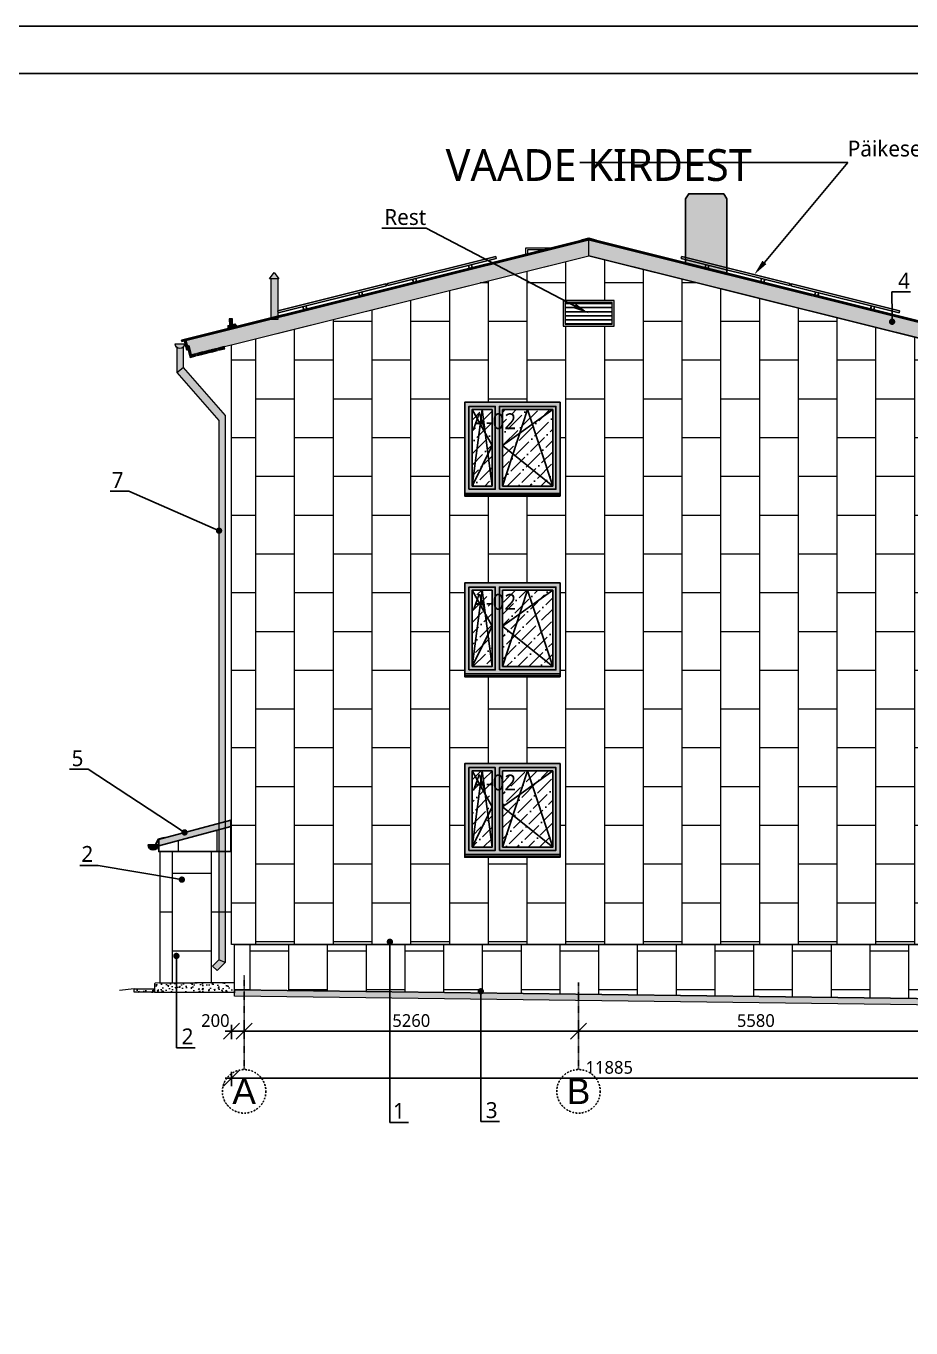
# Model space of a CAD drawing. Header units: millimetres. Extents: x 83708 to 840243643, y 645190 to 956201.
# Drawn here: x 281068 to 294988, y 801040 to 821511 of the extents above; entities that cross this region are included whole.
import ezdxf
from ezdxf import colors
from ezdxf.entities.mleader import LeaderData, LeaderLine
from ezdxf.math import Vec2, Vec3

# ---------------------------------------------------------------- set-up
doc = ezdxf.new("R2010")
doc.units = ezdxf.units.MM
doc.header["$PDMODE"] = 2
doc.header["$PDSIZE"] = 5
doc.linetypes.add('DASHDOTX2', pattern=[50.8, 25.4, -12.7, 0, -12.7])
for name, color, linetype in [('!ESP_Avatäited plaanil', 7, 'Continuous'), ('!ESP_Mõõt', 252, 'Continuous'), ('!ESP_Tava', 7, 'Continuous'), ('!ESP_Tekst', 7, 'Continuous'), ('!ESP_Teljed', 30, 'DASHDOTX2'), ('!ESP_Viited', 7, 'Continuous')]:
    doc.layers.add(name, color=color, linetype=linetype)
for name, color, linetype, lineweight in [('!ESP_AVATÄITED VAADETEL', 7, 'Continuous', 9), ('!ESP_Fassaad', 7, 'Continuous', 9), ('!ESP_Tsementkiudplaat', 9, 'Continuous', 0), ('OLEMASOLEV_LÕIGE', 7, 'Continuous', 9), ('Puit', 25, 'Continuous', 0), ('Sein', 7, 'Continuous', 9), ('Veeplekk', 8, 'Continuous', 30)]:
    doc.layers.add(name, color=color, linetype=linetype, lineweight=lineweight)
doc.layers.add('!ESP_no_print', color=252, linetype='Continuous', plot=False)
doc.layers.add('!ESP_Värvitoon_tumehall', color=7, linetype='Continuous', true_color=0x45494e)
doc.layers.add('!ESP_Värvitoon_tumepruun', color=7, linetype='Continuous', true_color=0x3d3635)
doc.layers.add('Nähtamatu joon', color=50, linetype='Continuous', lineweight=0, plot=False)
doc.styles.add('Annotative', font='malgunsl.ttf', dxfattribs={"height": 2})
doc.styles.add('Arial', font='arial.ttf')
doc.dimstyles.new('Annotative', dxfattribs={"dimtxt": 2.5, "dimasz": 2.5, "dimexe": 1.25, "dimexo": 0.625, "dimtad": 1, "dimdec": 0, "dimrnd": 5, "dimtxsty": 'Annotative', "dimblk": 'OBLIQUE', "dimcen": 0, "dimdle": 1, "dimadec": 0, "dimazin": 0, "dimtfac": 1, "dimtdec": 0, "dimtmove": 0, "dimatfit": 3, "dimfxl": 1, "dimfxlon": 1, "dimarcsym": 1})
pattern_1 = [(90, (-481675.35, -104995.34), (-609.6, 4e-14), []), (180, (-481675.35, -104995.34), (-609.6, -609.6), [609.6, -609.6])]

# ---------------------------------------------------------------- blocks, each defined once
blk = doc.blocks.new('A$C5023e7c4')
for p, q in [((0, -50), (-22, -200)), ((-22, -50), (0, -200))]:
    blk.add_line(p, q)
blk.add_lwpolyline([(-22, -50), (0, -50), (0, -200), (-22, -200)], close=True)
blk = doc.blocks.new('A$C68f288ff')
at = {"layer": 'Puit', "true_color": 0x636466}
h = blk.add_hatch(dxfattribs=at)
h.set_pattern_fill('ANSI38', color=251, scale=5, angle=180)
h.set_pattern_definition([(225, (1479790.995, 966448.682), (11.22532015, -11.22532015), []), (315, (1479790.995, 966448.682), (33.67596045, -11.22532015), [39.6875, -23.8125])])
h.paths.add_polyline_path([(100, 0), (0, 0), (0, 34), (100, 34)])
at = {"layer": 'Sein'}
blk.add_lwpolyline([(100, 0), (0, 0), (0, 34), (100, 34)], close=True, dxfattribs=at)
blk = doc.blocks.new('*U563')
blk.add_blockref('A$C68f288ff', (-50, -17))
blk = doc.blocks.new('A$C68de1e58')
at = {"layer": '!ESP_Värvitoon_tumehall'}
h = blk.add_hatch(color=256, dxfattribs=at)
h.dxf.hatch_style = 1
h.paths.add_polyline_path([(0, -269), (0, -21), (-6986, -1763), (-6963, -1851), (-6942, -1846), (-6906, -1992)])
at = {"lineweight": 0}
blk.add_line((0, -21), (0, 0), dxfattribs=at)
blk.add_line((-7051, -1779), (-7056, -1759))
for points in [[(0, 0), (-7056, -1759)], [(5, -19), (-7051, -1779)], [(-6977, -1796), (-6970, -1827)]]:
    blk.add_lwpolyline(points)
blk.add_lwpolyline([(-6986, -1763), (-6963, -1851), (-6942, -1846), (-6906, -1992), (0, -269), (0, -21), (-6986, -1763)], dxfattribs=at)
for p, xscale, rotation in [((-7019, -1719), -0.9999999999999993, 14.08604182556171), ((-6976, -1803), -0.9999999999999999, 14.08604182556162)]:
    blk.add_blockref('A$C5023e7c4', p, dxfattribs=dict(xscale=xscale, rotation=rotation))
at = {"color": 0, "linetype": 'ByBlock', "lineweight": -2, "transparency": 16777216}
for p, xscale, rotation in [((-6317, -1862), -0.9999999999999994, 14.0770861167953), ((-6206, -1834), -1, 14.07708611679527), ((-6094, -1806), -1, 14.07708611679527), ((-5983, -1778), -1, 14.07708611679527), ((-5871, -1750), -1, 14.07708611679527), ((-5760, -1723), -1, 14.07708611679527), ((-6875, -2002), -0.9999999999999994, 14.0770861167953), ((-6764, -1974), -0.9999999999999994, 14.0770861167953), ((-6652, -1946), -0.9999999999999994, 14.0770861167953), ((-6541, -1918), -0.9999999999999994, 14.0770861167953), ((-6429, -1890), -0.9999999999999994, 14.0770861167953)]:
    blk.add_blockref('*U563', p, dxfattribs=dict(at, xscale=xscale, rotation=rotation))
blk = doc.blocks.new('_Oblique')
at = {"color": 0, "linetype": 'ByBlock', "lineweight": -2}
blk.add_line((-0.5, -0.5), (0.5, 0.5), dxfattribs=at)
blk = doc.blocks.new('*D922')
at = {"layer": '!ESP_Mõõt', "color": 0, "lineweight": -2, "transparency": 16777216}
for p, q in [((289758, 805806), (289758, 805581)), ((295338, 805806), (295338, 805581)), ((295438, 805706), (289658, 805706))]:
    blk.add_line(p, q, dxfattribs=at)
at = {"layer": 'Defpoints', "color": 0, "transparency": 16777216}
for p in [(289758, 806003), (295338, 806003), (289758, 805706)]:
    blk.add_point(p, dxfattribs=at)
at = {"layer": '!ESP_Mõõt', "color": 0, "lineweight": -2, "transparency": 16777216, "xscale": 250, "yscale": 250, "zscale": 250, "rotation": 180}
blk.add_blockref('_Oblique', (289758, 805706), dxfattribs=at)
at = {"layer": '!ESP_Mõõt', "color": 0, "lineweight": -2, "transparency": 16777216, "xscale": 250, "yscale": 250, "zscale": 250}
blk.add_blockref('_Oblique', (295338, 805706), dxfattribs=at)
at = {"layer": '!ESP_Mõõt', "color": 0, "transparency": 16777216, "insert": (292548, 805872), "char_height": 200, "attachment_point": 5, "style": 'Annotative'}
blk.add_mtext('5580', dxfattribs=at)
blk = doc.blocks.new('*D924')
at = {"layer": '!ESP_Mõõt', "color": 0, "lineweight": -2, "transparency": 16777216}
for p, q in [((296285, 804969), (284198, 804969)), ((284298, 805069), (284298, 804844)), ((296185, 805069), (296185, 804844))]:
    blk.add_line(p, q, dxfattribs=at)
at = {"layer": 'Defpoints', "color": 0, "transparency": 16777216}
for p in [(284298, 806269), (296185, 806269), (284298, 804969)]:
    blk.add_point(p, dxfattribs=at)
at = {"layer": '!ESP_Mõõt', "color": 0, "lineweight": -2, "transparency": 16777216, "xscale": 250, "yscale": 250, "zscale": 250, "rotation": 180}
blk.add_blockref('_Oblique', (284298, 804969), dxfattribs=at)
at = {"layer": '!ESP_Mõõt', "color": 0, "lineweight": -2, "transparency": 16777216, "xscale": 250, "yscale": 250, "zscale": 250}
blk.add_blockref('_Oblique', (296185, 804969), dxfattribs=at)
at = {"layer": '!ESP_Mõõt', "color": 0, "transparency": 16777216, "insert": (290242, 805136), "char_height": 200, "attachment_point": 5, "style": 'Annotative'}
blk.add_mtext('11885', dxfattribs=at)
blk = doc.blocks.new('_Dot')
at = {"color": 0, "linetype": 'ByBlock', "lineweight": -2}
blk.add_line((-0.5, 0), (-1, 0), dxfattribs=at)
at = {"color": 0, "linetype": 'ByBlock', "const_width": 0.5}
blk.add_lwpolyline([(-0.25, 0, 1), (0.25, 0, 1)], format="xyb", close=True, dxfattribs=at)
blk = doc.blocks.new('A$Ccff3d224')
at = {"layer": '!ESP_Avatäited plaanil'}
h = blk.add_hatch(color=256, dxfattribs=at)
h.dxf.hatch_style = 1
h.set_gradient(color1=(199, 200, 202), color2=(99, 100, 102))
h.paths.add_polyline_path([(0, 998), (-75, 900), (75, 900)])
h.paths.add_polyline_path([(55, 900), (-55, 900), (-55, 261), (55, 261)])
at = {"layer": '!ESP_Fassaad'}
for points in [[(-75, 900), (0, 998), (75, 900)], [(-75, 900), (0, 998), (75, 900)], [(-75, 900), (0, 998), (75, 900)], [(75, 900), (-75, 900)], [(75, 900), (-75, 900)], [(75, 900), (-75, 900)], [(-55, 900), (-55, 261)], [(-55, 900), (-55, 261)], [(-55, 900), (-55, 261)], [(55, 900), (55, 261)], [(55, 900), (55, 261)], [(55, 900), (55, 261)], [(55, 261), (-55, 261)], [(55, 261), (-55, 261)], [(55, 261), (-55, 261)]]:
    blk.add_lwpolyline(points, dxfattribs=at)
blk = doc.blocks.new('A$C557b6e7f')
at = {"layer": '!ESP_Avatäited plaanil'}
h = blk.add_hatch(color=256, dxfattribs=at)
h.dxf.hatch_style = 1
h.set_gradient(color1=(199, 200, 202), color2=(99, 100, 102))
h.paths.add_polyline_path([(2174, -563), (1524, -401), (1524, 624), (1574, 704), (2124, 704), (2174, 624)])
blk.add_lwpolyline([(2174, -563), (1524, -401), (1524, 624), (1574, 704), (2124, 704), (2174, 624)], close=True, dxfattribs=at)
at = {"color": 8}
for points in [[(-1463, -282), (-3165, -707), (-3157, -736), (-1455, -311)], [(1463, -282), (3165, -707), (3157, -736), (1455, -311)], [(-4883, -1166), (-3182, -742), (-3189, -713), (-4891, -1137)], [(4883, -1166), (3182, -742), (3189, -713), (4891, -1137)]]:
    blk.add_lwpolyline(points, close=True, dxfattribs=at)
for points in [[(-1844, -408), (-1831, -457), (-1880, -469), (-1892, -420)], [(1844, -408), (1831, -457), (1880, -469), (1892, -420)], [(-2721, -627), (-2709, -675), (-2757, -687), (-2769, -639)], [(2721, -627), (2709, -675), (2757, -687), (2769, -639)], [(-3570, -839), (-3558, -887), (-3606, -899), (-3618, -851)], [(3570, -839), (3558, -887), (3606, -899), (3618, -851)], [(-4447, -1057), (-4435, -1106), (-4483, -1118), (-4495, -1069)], [(4447, -1057), (4435, -1106), (4483, -1118), (4495, -1069)]]:
    blk.add_lwpolyline(points, dxfattribs=at)
at = {"layer": 'Sein'}
for points in [[(-592, -148), (-992, -148)], [(-992, -148), (-992, -241)], [(-712, -178), (-962, -178)], [(-962, -178), (-962, -240)]]:
    blk.add_lwpolyline(points, dxfattribs=at)
at = {"color": 6}
blk.add_blockref('A$Ccff3d224', (-4947, -1532), dxfattribs=at)
blk = doc.blocks.new('A$C2fabc2ce')
at = {"layer": '!ESP_Värvitoon_tumepruun'}
h = blk.add_hatch(color=256, dxfattribs=at)
h.dxf.hatch_style = 1
h.paths.add_polyline_path([(-15, 74), (-124, 99), (-156, 57), (-15, 24)])
h.paths.add_polyline_path([(-40, 178), (-90, 178), (-90, 91), (-40, 80)])
h.paths.add_polyline_path([(-76, 105, -1), (-56, 105, -1)], flags=16)
h.paths.add_polyline_path([(-76, 153, -1), (-56, 153, -1)], flags=16)
blk.add_line((-15, 24), (-156, 57))
for centre in [(-66, 153), (-66, 105)]:
    blk.add_circle(centre, 10)
at = {"layer": 'OLEMASOLEV_LÕIGE'}
blk.add_line((-15, 74), (-124, 99), dxfattribs=at)
for points in [[(-124, 99), (-156, 57)], [(-90, 91), (-90, 178), (-40, 178), (-40, 80)], [(-15, 74), (-15, 24)]]:
    blk.add_lwpolyline(points, dxfattribs=at)
blk = doc.blocks.new('A$Cf881b39f')
at = {"linetype": 'ByBlock'}
blk.add_wipeout([(1500, 0), (0, 0), (0, -1475), (1500, -1475)], dxfattribs=at)
blk.add_wipeout([(1500, 0), (0, 0), (0, -1475), (1500, -1475)])
blk.add_wipeout([(0, 0), (1500, 0), (1500, -1475), (0, -1475)], dxfattribs=at)
blk.add_wipeout([(1500, 0), (0, 0), (0, -1475), (1500, -1475)])
at = {"layer": '!ESP_Värvitoon_tumehall'}
h = blk.add_hatch(color=256, dxfattribs=at)
h.dxf.hatch_style = 1
h.paths.add_polyline_path([(1500, 0), (0, 0), (0, -1432), (1500, -1432)])
h.paths.add_polyline_path([(1435, -65), (1435, -1367), (545, -1367), (545, -65)], flags=16)
h.paths.add_polyline_path([(1385, -115), (1385, -1317), (595, -1317), (595, -115)], flags=0)
h.paths.add_polyline_path([(990, -115), (1385, -1317), (595, -679), (869, -483)], flags=0)
h.paths.add_polyline_path([(480, -65), (480, -1367), (65, -1367), (65, -65)], flags=16)
h.paths.add_polyline_path([(430, -115), (430, -1317), (115, -1317), (115, -115)], flags=0)
h.paths.add_polyline_path([(321, -483), (430, -679), (115, -1317), (272, -115)], flags=0)
h.paths.add_polyline_path([(1500, -1432), (0, -1432), (0, -1461), (1500, -1461)])
h.paths.add_polyline_path([(1500, -1461), (0, -1461), (0, -1475), (1500, -1475)])
h = blk.add_hatch(color=256, dxfattribs=at)
h.dxf.hatch_style = 1
h.paths.add_polyline_path([(480, -65), (65, -65), (65, -1367), (480, -1367)])
h.paths.add_polyline_path([(430, -115), (430, -1317), (115, -1317), (115, -115)], flags=16)
h.paths.add_polyline_path([(1435, -65), (545, -65), (545, -1367), (1435, -1367)])
h.paths.add_polyline_path([(595, -115), (1385, -115), (1385, -1317), (595, -1317)], flags=16)
h = blk.add_hatch()
h.set_pattern_fill('ANSI36', color=256, scale=1000)
h.set_pattern_definition([(45, (60, -1271.18), (66.291, 243.068), [312.5, -62.5, 0, -62.5])])
h.paths.add_polyline_path([(115, -115), (430, -115), (430, -1317), (115, -1315)])
h.paths.add_polyline_path([(595, -115), (1385, -115), (1385, -1317), (595, -1317)])
at = {"layer": '!ESP_Avatäited plaanil'}
for points in [[(1500, -1475), (0, -1475), (0, 0), (1500, 0)], [(0, -1475), (1500, -1475), (1500, 0), (0, 0)], [(0, -1461), (1500, -1461), (1500, 0), (0, 0)], [(0, -1432), (1500, -1432), (1500, 0), (0, 0)], [(65, -1367), (480, -1367), (480, -65), (65, -65)], [(115, -1317), (430, -1317), (430, -115), (115, -115)], [(545, -1367), (1435, -1367), (1435, -65), (545, -65)], [(595, -1317), (1385, -1317), (1385, -115), (595, -115)], [(0, -1461), (1500, -1461), (1500, -1432), (0, -1432)], [(0, -1475), (1500, -1475), (1500, -1461), (0, -1461)]]:
    blk.add_lwpolyline(points, close=True, dxfattribs=at)
for points in [[(115, -1317), (430, -679), (115, -115)], [(430, -1317), (272, -115), (115, -1317)]]:
    blk.add_lwpolyline(points, dxfattribs=at)
at = {"layer": '!ESP_Avatäited plaanil', "ltscale": 15}
for points in [[(1385, -1317), (990, -115), (595, -1317)], [(1385, -1317), (595, -679), (1385, -115)]]:
    blk.add_lwpolyline(points, dxfattribs=at)
blk = doc.blocks.new('A$Cc5092661')
at = {"layer": '!ESP_Värvitoon_tumehall', "true_color": 0x4f5359}
blk.add_hatch(color=251, dxfattribs=at).paths.add_polyline_path([(-5, -72), (-5, -137), (0, -137), (0, -67), (-10, -67, -1.011439), (-160, -67), (-165, -67, 0.971215)])
at = {"layer": '!ESP_Värvitoon_tumehall'}
h = blk.add_hatch(color=256, dxfattribs=at)
h.dxf.hatch_style = 1
h.paths.add_polyline_path([(-10, -67, 0.00152), (-10, -67), (-160, -67, 0.00152), (-160, -67), (-160, -67, 1.011528)])
at = {"layer": '!ESP_Tava', "linetype": 'ByBlock'}
for points in [[(-160, -67), (-165, -67, 0.971215), (-5, -72), (-5, -137), (0, -137), (0, -67), (-10, -67, -1.011528)], [(-10, -67), (-160, -67, 1.017609)]]:
    blk.add_lwpolyline(points, format="xyb", close=True, dxfattribs=at)
at = {"layer": 'Veeplekk'}
blk.add_lwpolyline([(89, 45), (-8, 19), (-75, -114, 1), (-73, -115), (-65, -98)], format="xyb", dxfattribs=at)
blk = doc.blocks.new('A$Ced0040b6')
at = {"layer": '!ESP_Tsementkiudplaat', "true_color": 0x939598}
h = blk.add_hatch(dxfattribs=at)
h.set_pattern_fill('AR-B816', color=252, scale=3, angle=90)
h.paths.add_polyline_path([(-1135, -408), (-1135, -496), (-1, -496), (0, -104)])
at = {"layer": '!ESP_Värvitoon_tumehall'}
h = blk.add_hatch(color=256, dxfattribs=at)
h.dxf.hatch_style = 1
h.paths.add_polyline_path([(-1135, -323), (-1135, -408), (0, -104), (0, 0), (-1140, -305)])
at = {"layer": '!ESP_Tava'}
for points in [[(-1135, -323), (-1135, -408), (0, -104), (0, 0), (-1140, -305)], [(-1135, -408), (-1135, -496), (-1, -496), (0, -104)]]:
    blk.add_lwpolyline(points, close=True, dxfattribs=at)
at = {"color": 6}
blk.add_blockref('A$Cc5092661', (-1135, -323), dxfattribs=at)
blk = doc.blocks.new('A$C36191802')
at = {"color": 6}
blk.add_blockref('A$Ced0040b6', (-9, 333), dxfattribs=at)
blk = doc.blocks.new('*D998')
at = {"layer": '!ESP_Mõõt', "color": 0, "lineweight": -2, "transparency": 16777216}
for p, q in [((284498, 805806), (284498, 805581)), ((289758, 805806), (289758, 805581)), ((289858, 805706), (284398, 805706))]:
    blk.add_line(p, q, dxfattribs=at)
at = {"layer": 'Defpoints', "color": 0, "transparency": 16777216}
for p in [(284498, 806079), (289758, 806003), (284498, 805706)]:
    blk.add_point(p, dxfattribs=at)
at = {"layer": '!ESP_Mõõt', "color": 0, "lineweight": -2, "transparency": 16777216, "xscale": 250, "yscale": 250, "zscale": 250, "rotation": 180}
blk.add_blockref('_Oblique', (284498, 805706), dxfattribs=at)
at = {"layer": '!ESP_Mõõt', "color": 0, "lineweight": -2, "transparency": 16777216, "xscale": 250, "yscale": 250, "zscale": 250}
blk.add_blockref('_Oblique', (289758, 805706), dxfattribs=at)
at = {"layer": '!ESP_Mõõt', "color": 0, "transparency": 16777216, "insert": (287128, 805872), "char_height": 200, "attachment_point": 5, "style": 'Annotative'}
blk.add_mtext('5260', dxfattribs=at)
blk = doc.blocks.new('*D999')
at = {"layer": '!ESP_Mõõt', "color": 0, "lineweight": -2, "transparency": 16777216}
for p, q in [((284298, 805806), (284298, 805581)), ((284498, 805806), (284498, 805581)), ((284598, 805706), (284198, 805706))]:
    blk.add_line(p, q, dxfattribs=at)
at = {"layer": 'Defpoints', "color": 0, "transparency": 16777216}
for p in [(284298, 806269), (284498, 806079), (284298, 805706)]:
    blk.add_point(p, dxfattribs=at)
at = {"layer": '!ESP_Mõõt', "color": 0, "lineweight": -2, "transparency": 16777216, "xscale": 250, "yscale": 250, "zscale": 250, "rotation": 180}
blk.add_blockref('_Oblique', (284298, 805706), dxfattribs=at)
at = {"layer": '!ESP_Mõõt', "color": 0, "lineweight": -2, "transparency": 16777216, "xscale": 250, "yscale": 250, "zscale": 250}
blk.add_blockref('_Oblique', (284498, 805706), dxfattribs=at)
at = {"layer": '!ESP_Mõõt', "color": 0, "transparency": 16777216, "insert": (284046, 805872), "char_height": 200, "attachment_point": 5, "style": 'Annotative'}
blk.add_mtext('200', dxfattribs=at)
blk = doc.blocks.new('A$C3016fe04')
blk.add_wipeout([(-400, -975), (400, -975), (400, -1375), (-400, -1375)]).dxf.layer = '!ESP_AVATÄITED VAADETEL'
at = {"layer": '!ESP_Värvitoon_tumehall'}
h = blk.add_hatch(color=256, dxfattribs=at)
h.dxf.hatch_style = 1
h.paths.add_polyline_path([(400, -975), (-100, -975), (-400, -975), (-400, -1375), (400, -1375)])
h.paths.add_polyline_path([(370, -1005), (370, -1345), (-370, -1345), (-370, -1005), (-100, -1005)], flags=16)
h = blk.add_hatch()
h.set_pattern_fill('ANSI31', color=256, scale=20, angle=135)
h.set_pattern_definition([(180, (-290068.476, -818168.89), (-7e-15, -63.5), [])])
h.paths.add_polyline_path([(-370, -1005), (370, -1005), (370, -1345), (-370, -1345)])
at = {"layer": '!ESP_AVATÄITED VAADETEL'}
blk.add_line((400, -975), (-400, -975), dxfattribs=at)
for points in [[(-100, -975), (-400, -975), (-400, -1375), (400, -1375), (400, -975)], [(-100, -1005), (-370, -1005), (-370, -1345), (370, -1345), (370, -1005)]]:
    blk.add_lwpolyline(points, close=True, dxfattribs=at)
at = {"layer": 'Nähtamatu joon'}
for p, q in [((-400, -975), (-400, -1375)), ((400, -1375), (400, -975)), ((-400, -1375), (400, -1375))]:
    blk.add_line(p, q, dxfattribs=at)
blk = doc.blocks.new('*U808')
blk.add_blockref('A$C68f288ff', (-50, -17))
blk = doc.blocks.new('A$C82986620')
at = {"layer": '!ESP_Värvitoon_tumehall'}
h = blk.add_hatch(color=256, dxfattribs=at)
h.dxf.hatch_style = 1
h.paths.add_polyline_path([(0, -248), (0, 0), (-6335, -1580), (-6313, -1669), (-6291, -1663), (-6255, -1809)])
at = {"lineweight": 0}
blk.add_line((0, 0), (0, 21), dxfattribs=at)
blk.add_line((-6400, -1596), (-6405, -1577))
for points in [[(0, 21), (-6405, -1577)], [(5, 1), (-6400, -1596)], [(-6327, -1613), (-6319, -1644)]]:
    blk.add_lwpolyline(points)
blk.add_lwpolyline([(-6335, -1580), (-6313, -1669), (-6291, -1663), (-6255, -1809), (0, -248), (0, 0), (-6335, -1580)], dxfattribs=at)
at = {"xscale": -1}
for p, rotation in [((-6369, -1537), 14.08604182556169), ((-6325, -1620), 14.08604182556161)]:
    blk.add_blockref('A$C5023e7c4', p, dxfattribs=dict(at, rotation=rotation))
at = {"color": 0, "linetype": 'ByBlock', "lineweight": -2, "transparency": 16777216, "xscale": -1, "rotation": 14.07708611679527}
for p in [(-6225, -1819), (-6113, -1791), (-6002, -1763), (-5890, -1735), (-5778, -1707)]:
    blk.add_blockref('*U808', p, dxfattribs=at)
blk = doc.blocks.new('A$Cd097f953')
at = {"layer": '!ESP_Värvitoon_tumehall'}
h = blk.add_hatch(color=256, dxfattribs=at)
h.dxf.hatch_style = 1
h.paths.add_polyline_path([(687, -9785), (587, -9744), (488, -9843), (559, -9914)])
h.paths.add_polyline_path([(687, -1186), (28, -430), (-72, -506), (587, -1262), (587, -9744), (687, -9785)])
h.paths.add_polyline_path([(28, -109, -0.383483), (-72, -117), (-72, -506), (28, -430)])
h.paths.add_polyline_path([(49, -57), (-101, -57, 1)])
at = {"layer": '!ESP_Fassaad'}
blk.add_lwpolyline([(-101, -57), (49, -57, -1)], format="xyb", close=True, dxfattribs=at)
for points in [[(-72, -117), (-72, -506), (587, -1262), (587, -9744)], [(28, -109), (28, -430), (687, -1186), (687, -9785)], [(-72, -506), (28, -430)], [(587, -9744), (488, -9843)], [(687, -9785), (559, -9914)], [(687, -9785), (587, -9744)], [(559, -9914), (488, -9843)]]:
    blk.add_lwpolyline(points, dxfattribs=at)
blk = doc.blocks.new('A$C04913387')
at = {"layer": '!ESP_Fassaad'}
blk.add_lwpolyline([(-5620, -1402), (0, 0), (6270, -1564), (6270, -10830), (-5620, -10830)], close=True, dxfattribs=at)

msp = doc.modelspace()

# ---------------------------------------------------------------- hatches: boundary and pattern name
at = {"layer": '!ESP_Tsementkiudplaat', "true_color": 0xc7c8ca}
h = msp.add_hatch(dxfattribs=at)
h.set_pattern_fill('AR-B816', color=9, scale=3, angle=90)
h.paths.add_polyline_path([(296188.5, 816335.9), (289918.5, 817899.9), (284298.5, 816498.1), (284298.5, 807069.8), (296188.5, 807069.8)])
at = {"layer": '!ESP_Tsementkiudplaat', "true_color": 0x939598}
h = msp.add_hatch(dxfattribs=at)
h.set_pattern_fill('AR-B816', color=252, scale=3, angle=90)
h.set_pattern_definition(pattern_1)
h.paths.add_polyline_path([(283173.5, 808529.8), (284298.5, 808529.8), (284298.5, 807069.8), (284348.5, 807069.8), (284348.5, 806469.8), (283173.5, 806460.4)])
h = msp.add_hatch(dxfattribs=at)
h.set_pattern_fill('AR-B816', color=252, scale=3, angle=90)
h.set_pattern_definition(pattern_1)
h.paths.add_polyline_path([(284348.5, 807069.8), (295488.5, 807069.8), (295488.5, 806215.1), (284348.5, 806354.8)])
at = {"lineweight": 0, "true_color": 0x636466}
h = msp.add_hatch(dxfattribs=at)
h.set_pattern_fill('AR-CONC', color=251)
h.set_pattern_definition([(50, (-473839.73, -104995.34), (182.184669, -15.939086), [19.05, -209.55]), (355, (-473839.73, -104995.34), (-35.24342, 191.056845), [15.24, -167.640584]), (100.451445, (-473824.55, -104996.67), (146.941247, 175.117752), [16.19001, -178.090245]), (46.1842, (-473839.73, -104944.54), (271.07904, -42.04233), [28.575, -314.325]), (96.635558, (-473817.14, -104948.05), (237.404134, 247.426125), [24.28502, -267.13561]), (351.18415, (-473839.73, -104944.54), (237.404134, 247.426125), [22.85997, -251.45973]), (21, (-473814.33, -104957.24), (151.614391, -102.265198), [19.05, -209.55]), (326, (-473814.33, -104957.24), (61.802028, 184.187966), [15.24, -167.64]), (71.451445, (-473801.7, -104965.76), (213.41642, 81.92277), [16.19001, -178.089938]), (37.5, (-473839.73, -104995.34), (3.0886033, 84.555039), [0, -165.608, 0, -170.18, 0, -168.275]), (7.5, (-473839.73, -104995.34), (66.8196625, 100.180575), [0, -97.028, 0, -161.798, 0, -64.135]), (327.5, (-473896.37, -104995.34), (135.590595, -5.728744), [0, -63.5, 0, -198.12, 0, -262.89]), (317.5, (-473921.77, -104995.34), (148.129181, 25.426491), [0, -82.55, 0, -131.572, 0, -186.69])])
h.paths.add_polyline_path([(283088.9, 806449.8), (283098.9, 806459.8), (284348.5, 806469.8), (284348.5, 806354.8), (284348.5, 806319.8), (283088.9, 806319.8), (283088.9, 806369.8)])
h.paths.add_polyline_path([(282768.9, 806369.8), (283088.9, 806369.8), (283088.9, 806319.8), (282768.9, 806319.8)])
h = msp.add_hatch(dxfattribs=at)
h.set_pattern_fill('AR-CONC', color=251)
h.set_pattern_definition([(50, (-474417.5, -101310.23), (182.184669, -15.939086), [19.05, -209.55]), (355, (-474417.5, -101310.23), (-35.24342, 191.056845), [15.24, -167.640584]), (100.451445, (-474402.32, -101311.56), (146.941247, 175.117752), [16.19001, -178.090245]), (46.1842, (-474417.5, -101259.43), (271.07904, -42.04233), [28.575, -314.325]), (96.635558, (-474394.92, -101262.93), (237.404134, 247.426125), [24.28502, -267.13561]), (351.18415, (-474417.5, -101259.43), (237.404134, 247.426125), [22.85997, -251.45973]), (21, (-474392.1, -101272.13), (151.614391, -102.265198), [19.05, -209.55]), (326, (-474392.1, -101272.13), (61.802028, 184.187966), [15.24, -167.64]), (71.451445, (-474379.47, -101280.65), (213.41642, 81.92277), [16.19001, -178.089938]), (37.5, (-474417.506, -101310.23), (3.0886033, 84.555039), [0, -165.608, 0, -170.18, 0, -168.275]), (7.5, (-474417.51, -101310.23), (66.8196625, 100.180575), [0, -97.028, 0, -161.798, 0, -64.135]), (327.5, (-474474.15, -101310.23), (135.590595, -5.728744), [0, -63.5, 0, -198.12, 0, -262.89]), (317.5, (-474499.55, -101310.23), (148.129181, 25.426491), [0, -82.55, 0, -131.572, 0, -186.69])])
h.paths.add_polyline_path([(295488.5, 806115.1), (295489.7, 806215.1), (284349.7, 806354.8), (284348.5, 806254.8)])

# ---------------------------------------------------------------- linework, layer by layer
at = {"layer": '!ESP_Fassaad'}
for points in [[(289800.2, 818151.3), (289918.5, 818178.9), (290030.3, 818151.7)], [(283088.9, 806449.8), (283088.9, 806319.8), (284348.5, 806319.8), (284348.5, 806469.8), (283098.9, 806459.8)], [(283098.9, 806459.8), (283088.9, 806449.8)], [(282768.9, 806369.8), (282768.9, 806369.8), (282538.1, 806348.2)]]:
    msp.add_lwpolyline(points, dxfattribs=at)
for points in [[(283173.5, 806460.4), (284348.5, 806469.8), (284348.5, 807069.8), (284298.5, 807069.8), (284298.5, 808529.8), (283173.5, 808529.8)], [(284348.5, 807069.8), (295488.5, 807069.8), (295488.5, 806215.1), (284348.5, 806354.8)], [(283088.9, 806319.8), (282768.9, 806319.8), (282768.9, 806369.8), (283088.9, 806369.8)], [(284349.7, 806354.8), (295489.7, 806215.1), (295488.5, 806115.1), (284348.5, 806254.8)]]:
    msp.add_lwpolyline(points, close=True, dxfattribs=at)
at = {"layer": '!ESP_no_print', "flags": 128}
for points in [[(260249.6, 791811), (302249.6, 791811), (302249.6, 821511), (260249.6, 821511)], [(262249.6, 793066), (301249.6, 793066), (301249.6, 820766), (262249.6, 820766)]]:
    msp.add_lwpolyline(points, close=True, dxfattribs=at)
at = {"layer": '!ESP_no_print'}
for points in [[(260249.6, 791811), (302249.6, 791811), (302249.6, 821511), (260249.6, 821511)], [(262249.6, 793066), (301249.6, 793066), (301249.6, 820766), (262249.6, 820766)]]:
    msp.add_lwpolyline(points, close=True, dxfattribs=at)
at = {"layer": '!ESP_Teljed', "ltscale": 0.3}
for points in [[(284498.5, 805102.4), (284498.5, 806581.2)], [(289758.5, 805102.4), (289758.5, 806471.2)]]:
    msp.add_lwpolyline(points, dxfattribs=at)
at = {"layer": '!ESP_Teljed'}
for centre in [(284498.5, 804760), (289758.5, 804760)]:
    msp.add_circle(centre, 342.3, dxfattribs=at)

# ---------------------------------------------------------------- block references
at = {"color": 6}
for name, p in [('A$C557b6e7f', (289918.5, 818168.9)), ('A$Cd097f953', (283513.5, 816571.8))]:
    msp.add_blockref(name, p, dxfattribs=at)
at = {"lineweight": 0, "xscale": -1}
msp.add_blockref('A$C68de1e58', (289918.5, 818168.9), dxfattribs=at)
at = {"xscale": -1, "rotation": 0.9669606084746184}
msp.add_blockref('A$C2fabc2ce', (284227.7, 816729.2), dxfattribs=at)
at = {"lineweight": 0}
msp.add_blockref('A$C36191802', (284298.5, 808693.3), dxfattribs=at)

# ---------------------------------------------------------------- texts
at = {"layer": '!ESP_Tekst', "lineweight": 0, "insert": (287668.2, 819321.9), "char_height": 500, "width": 20183.812, "attachment_point": 4, "style": 'Annotative'}
msp.add_mtext('VAADE KIRDEST', dxfattribs=at)
at = {"layer": '!ESP_Teljed', "char_height": 400, "width": 684.657, "attachment_point": 5, "style": 'Arial'}
for s, insert in [('A', (284498.5, 804760)), ('B', (289758.5, 804760))]:
    msp.add_mtext(s, dxfattribs=dict(at, insert=insert))

# ---------------------------------------------------------------- dimensions: what is measured, and where the dimension line sits
at = {"layer": '!ESP_Mõõt'}
dim = msp.add_linear_dim(base=(284298.5, 805706.1), p1=(284498.5, 806078.6), p2=(284298.5, 806269.4), dimstyle='Annotative', dxfattribs=at)
dim.commit()
dim.dimension.update_dxf_attribs({"geometry": '*D999', "text_midpoint": (284046.3, 805706.1), "dimtype": 160})
for base, p1, p2, picture, middle in [((284298.5, 804969.1), (296185.2, 806269.4), (284298.5, 806269.4), '*D924', (290241.9, 805135.7)), ((284498.5, 805706.1), (289758.5, 806003.4), (284498.5, 806078.6), '*D998', (287128.5, 805872.1)), ((289758.5, 805706.1), (295338.5, 806003.4), (289758.5, 806003.4), '*D922', (292548.5, 805872.1))]:
    dim = msp.add_linear_dim(base=base, p1=p1, p2=p2, dimstyle='Annotative', dxfattribs=at)
    dim.commit()
    dim.dimension.update_dxf_attribs({"geometry": picture, "text_midpoint": middle})

# ---------------------------------------------------------------- leaders
at = {"layer": '!ESP_Viited'}
ml = msp.add_multileader_mtext('Standard', dxfattribs=at)
ml.set_content('Päikesepaneelide asukoht', color=256, style='Annotative')
ml.set_leader_properties()
ml.build(insert=Vec2(0, 0))
ml.multileader.update_dxf_attribs({"text_left_attachment_type": 5, "text_right_attachment_type": 5, "dogleg_length": 0, "arrow_head_size": 250, "scale": 100})
ctx = ml.context
ctx.base_point, ctx.scale, ctx.char_height, ctx.arrow_head_size, ctx.landing_gap_size, ctx.plane_origin = Vec3(293994.6, 819363.3), 100, 250, 250, 0, Vec3(295715.9, 817329.1)
ctx.left_attachment, ctx.right_attachment = 5, 5
notes = []
notes.append((ctx, [(0, (1, 1, 0), (293994.6, 819363.3), (1, 0), 0, [(0, [(292521.9, 817602.2)], 0, [])])]))
ctx.mtext.insert, ctx.mtext.flow_direction = Vec3(293994.6, 819709.7), 5
ml = msp.add_multileader_mtext('Standard', dxfattribs=at)
ml.set_content('4', color=256, style='Annotative')
ml.set_leader_properties()
ml.set_arrow_properties(name='DOT')
ml.build(insert=Vec2(0, 0))
ml.multileader.update_dxf_attribs({"has_text_frame": 1, "text_left_attachment_type": 5, "text_right_attachment_type": 5, "dogleg_length": 0, "arrow_head_size": 100, "scale": 100})
ctx = ml.context
ctx.base_point, ctx.scale, ctx.char_height, ctx.arrow_head_size, ctx.landing_gap_size, ctx.plane_origin = Vec3(294689.3, 817332.3), 100, 250, 100, 100, Vec3(294924.5, 816289.3)
ctx.left_attachment, ctx.right_attachment, ctx.text_align_type = 5, 5, 1
notes.append((ctx, [(0, (1, 1, 0), (294689.3, 817332.3), (1, 0), 0, [(0, [(294691.4, 816861.3)], 0, [])])]))
ctx.mtext.insert, ctx.mtext.alignment, ctx.mtext.line_spacing_factor, ctx.mtext.flow_direction = Vec3(294878.4, 817632.3), 2, 0.3, 5
ml = msp.add_multileader_mtext('Standard', dxfattribs=at)
ml.set_content('7', color=256, style='Annotative')
ml.set_leader_properties()
ml.set_arrow_properties(name='DOT')
ml.build(insert=Vec2(0, 0))
ml.multileader.update_dxf_attribs({"has_text_frame": 1, "text_left_attachment_type": 5, "text_right_attachment_type": 5, "dogleg_length": 0, "arrow_head_size": 100, "scale": 100})
ctx = ml.context
ctx.base_point, ctx.scale, ctx.char_height, ctx.arrow_head_size, ctx.landing_gap_size, ctx.plane_origin = Vec3(282329.3, 814198.2), 100, 250, 100, 100, Vec3(282008.6, 810147.4)
ctx.left_attachment, ctx.right_attachment, ctx.text_align_type = 5, 5, 1
notes.append((ctx, [(1, (1, 1, 0), (282684.6, 814198.2), (-1, 0), 0, [(0, [(284103.7, 813576.3)], 0, [])])]))
ctx.mtext.insert, ctx.mtext.alignment, ctx.mtext.line_spacing_factor, ctx.mtext.flow_direction = Vec3(282506.9, 814498.2), 2, 0.3, 5
ml = msp.add_multileader_mtext('Standard', dxfattribs=at)
ml.set_content('5', color=256, style='Annotative')
ml.set_leader_properties()
ml.set_arrow_properties(name='DOT')
ml.build(insert=Vec2(0, 0))
ml.multileader.update_dxf_attribs({"has_text_frame": 1, "text_left_attachment_type": 5, "text_right_attachment_type": 5, "dogleg_length": 0, "arrow_head_size": 100, "scale": 100})
ctx = ml.context
ctx.base_point, ctx.scale, ctx.char_height, ctx.arrow_head_size, ctx.landing_gap_size, ctx.plane_origin = Vec3(281710.1, 809823.8), 100, 250, 100, 100, Vec3(281367.7, 805772.9)
ctx.left_attachment, ctx.right_attachment, ctx.text_align_type = 5, 5, 1
notes.append((ctx, [(1, (1, 1, 0), (282043.7, 809823.8), (-1, 0), 0, [(0, [(283562.1, 808831.3)], 0, [])])]))
ctx.mtext.insert, ctx.mtext.alignment, ctx.mtext.line_spacing_factor, ctx.mtext.flow_direction = Vec3(281876.9, 810123.8), 2, 0.3, 5
ml = msp.add_multileader_mtext('Standard', dxfattribs=at)
ml.set_content('5', color=256, style='Annotative')
ml.set_leader_properties()
ml.set_arrow_properties(name='DOT')
ml.build(insert=Vec2(0, 0))
ml.multileader.update_dxf_attribs({"has_text_frame": 1, "text_left_attachment_type": 5, "text_right_attachment_type": 5, "dogleg_length": 0, "arrow_head_size": 150, "scale": 150})
ctx = ml.context
ctx.base_point, ctx.scale, ctx.char_height, ctx.arrow_head_size, ctx.landing_gap_size, ctx.plane_origin = Vec3(322820.6, 803494), 150, 375, 150, 150, Vec3(323055.8, 805250.9)
ctx.left_attachment, ctx.right_attachment, ctx.text_align_type = 5, 5, 1
notes.append((ctx, [(0, (1, 1, 0), (322820.6, 803494), (1, 0), 0, [(0, [(322665.9, 808831.1)], 0, [])])]))
ctx.mtext.insert, ctx.mtext.width, ctx.mtext.alignment, ctx.mtext.line_spacing_factor, ctx.mtext.flow_direction = Vec3(323070.8, 803944), 461.653, 2, 0.3, 5
ml = msp.add_multileader_mtext('Standard', dxfattribs=at)
ml.set_content('2', color=256, style='Annotative')
ml.set_leader_properties()
ml.set_arrow_properties(name='DOT')
ml.build(insert=Vec2(0, 0))
ml.multileader.update_dxf_attribs({"has_text_frame": 1, "text_left_attachment_type": 5, "text_right_attachment_type": 5, "dogleg_length": 0, "arrow_head_size": 100, "scale": 100})
ctx = ml.context
ctx.base_point, ctx.scale, ctx.char_height, ctx.arrow_head_size, ctx.landing_gap_size, ctx.plane_origin = Vec3(281858.5, 808313.9), 100, 250, 100, 100, Vec3(282129.2, 810070.8)
ctx.left_attachment, ctx.right_attachment, ctx.text_align_type = 5, 5, 1
notes.append((ctx, [(1, (1, 1, 0), (282204.8, 808313.9), (-1, 0), 0, [(0, [(283518.9, 808088.9)], 0, [])])]))
ctx.mtext.insert, ctx.mtext.alignment, ctx.mtext.line_spacing_factor, ctx.mtext.flow_direction = Vec3(282031.7, 808618.1), 2, 0.3, 5
ml = msp.add_multileader_mtext('Standard', dxfattribs=at)
ml.set_content('10', color=256, style='Annotative')
ml.set_leader_properties()
ml.set_arrow_properties(name='DOT')
ml.build(insert=Vec2(0, 0))
ml.multileader.update_dxf_attribs({"has_text_frame": 1, "text_left_attachment_type": 5, "text_right_attachment_type": 5, "dogleg_length": 0, "arrow_head_size": 100, "scale": 100})
ctx = ml.context
ctx.base_point, ctx.scale, ctx.char_height, ctx.arrow_head_size, ctx.landing_gap_size, ctx.plane_origin = Vec3(298664.8, 806498), 100, 250, 100, 100, Vec3(298679.6, 809091)
ctx.left_attachment, ctx.right_attachment, ctx.text_align_type = 5, 5, 1
notes.append((ctx, [(0, (1, 1, 0), (298664.8, 806498), (1, 0), 0, [(0, [(296348.8, 808288.6)], 0, [])])]))
ctx.mtext.insert, ctx.mtext.width, ctx.mtext.alignment, ctx.mtext.line_spacing_factor, ctx.mtext.flow_direction = Vec3(298909.4, 806803.6), 339.405, 2, 0.3, 5
ml = msp.add_multileader_mtext('Standard', dxfattribs=at)
ml.set_content('6', color=256, style='Annotative')
ml.set_leader_properties()
ml.set_arrow_properties(name='DOT')
ml.build(insert=Vec2(0, 0))
ml.multileader.update_dxf_attribs({"has_text_frame": 1, "text_left_attachment_type": 5, "text_right_attachment_type": 5, "dogleg_length": 0, "arrow_head_size": 100, "scale": 100})
ctx = ml.context
ctx.base_point, ctx.scale, ctx.char_height, ctx.arrow_head_size, ctx.landing_gap_size, ctx.plane_origin = Vec3(298867.6, 805184.1), 100, 250, 100, 100, Vec3(298882.4, 807777.2)
ctx.left_attachment, ctx.right_attachment, ctx.text_align_type = 5, 5, 1
notes.append((ctx, [(0, (1, 1, 0), (298867.6, 805184.1), (1, 0), 0, [(0, [(296551.7, 806974.8)], 0, [])])]))
ctx.mtext.insert, ctx.mtext.width, ctx.mtext.alignment, ctx.mtext.line_spacing_factor, ctx.mtext.flow_direction = Vec3(299043.7, 805488.4), 339.405, 2, 0.3, 5
ml = msp.add_multileader_mtext('Standard', dxfattribs=at)
ml.set_content('1', color=256, style='Annotative')
ml.set_leader_properties()
ml.set_arrow_properties(name='DOT')
ml.build(insert=Vec2(0, 0))
ml.multileader.update_dxf_attribs({"has_text_frame": 1, "text_left_attachment_type": 5, "text_right_attachment_type": 5, "dogleg_length": 0, "arrow_head_size": 100, "scale": 100})
ctx = ml.context
ctx.base_point, ctx.scale, ctx.char_height, ctx.arrow_head_size, ctx.landing_gap_size, ctx.plane_origin = Vec3(286792.9, 804272.6), 100, 250, 100, 100, Vec3(286807.7, 806878.6)
ctx.left_attachment, ctx.right_attachment, ctx.text_align_type = 5, 5, 1
notes.append((ctx, [(0, (1, 1, 0), (286792.9, 804272.6), (1, 0), 0, [(0, [(286790.8, 807111.4)], 0, [])])]))
ctx.mtext.insert, ctx.mtext.alignment, ctx.mtext.line_spacing_factor, ctx.mtext.flow_direction = Vec3(286933.4, 804578.2), 2, 0.3, 5
ml = msp.add_multileader_mtext('Standard', dxfattribs=at)
ml.set_content('2', color=256, style='Annotative')
ml.set_leader_properties()
ml.set_arrow_properties(name='DOT')
ml.build(insert=Vec2(0, 0))
ml.multileader.update_dxf_attribs({"has_text_frame": 1, "text_left_attachment_type": 5, "text_right_attachment_type": 5, "dogleg_length": 0, "arrow_head_size": 100, "scale": 100})
ctx = ml.context
ctx.base_point, ctx.scale, ctx.char_height, ctx.arrow_head_size, ctx.landing_gap_size, ctx.plane_origin = Vec3(283435.2, 805444.8), 100, 250, 100, 100, Vec3(283450, 806878.6)
ctx.left_attachment, ctx.right_attachment, ctx.text_align_type = 5, 5, 1
notes.append((ctx, [(0, (1, 1, 0), (283435.2, 805444.8), (1, 0), 0, [(0, [(283433.1, 806889.4)], 0, [])])]))
ctx.mtext.insert, ctx.mtext.alignment, ctx.mtext.line_spacing_factor, ctx.mtext.flow_direction = Vec3(283608.3, 805749), 2, 0.3, 5
ml = msp.add_multileader_mtext('Standard', dxfattribs=at)
ml.set_content('3', color=256, style='Annotative')
ml.set_leader_properties()
ml.set_arrow_properties(name='DOT')
ml.build(insert=Vec2(0, 0))
ml.multileader.update_dxf_attribs({"has_text_frame": 1, "text_left_attachment_type": 5, "text_right_attachment_type": 5, "dogleg_length": 0, "arrow_head_size": 150, "scale": 150})
ctx = ml.context
ctx.base_point, ctx.scale, ctx.char_height, ctx.arrow_head_size, ctx.landing_gap_size, ctx.plane_origin = Vec3(326446.7, 803494), 150, 375, 150, 150, Vec3(326681.9, 805250.9)
ctx.left_attachment, ctx.right_attachment, ctx.text_align_type = 5, 5, 1
notes.append((ctx, [(0, (1, 1, 0), (326446.7, 803494), (1, 0), 0, [(0, [(326448.8, 806742.2)], 0, [])])]))
ctx.mtext.insert, ctx.mtext.width, ctx.mtext.alignment, ctx.mtext.line_spacing_factor, ctx.mtext.flow_direction = Vec3(326700.6, 803950.3), 461.653, 2, 0.3, 5
ml = msp.add_multileader_mtext('Standard', dxfattribs=at)
ml.set_content('3', color=256, style='Annotative')
ml.set_leader_properties()
ml.set_arrow_properties(name='DOT')
ml.build(insert=Vec2(0, 0))
ml.multileader.update_dxf_attribs({"has_text_frame": 1, "text_left_attachment_type": 5, "text_right_attachment_type": 5, "dogleg_length": 0, "arrow_head_size": 100, "scale": 100})
ctx = ml.context
ctx.base_point, ctx.scale, ctx.char_height, ctx.arrow_head_size, ctx.landing_gap_size, ctx.plane_origin = Vec3(288223, 804285.6), 100, 250, 100, 100, Vec3(288237.8, 806878.6)
ctx.left_attachment, ctx.right_attachment, ctx.text_align_type = 5, 5, 1
notes.append((ctx, [(0, (1, 1, 0), (288223, 804285.6), (1, 0), 0, [(0, [(288220.9, 806333.3)], 0, [])])]))
ctx.mtext.insert, ctx.mtext.alignment, ctx.mtext.line_spacing_factor, ctx.mtext.flow_direction = Vec3(288392.2, 804589.9), 2, 0.3, 5
ml = msp.add_multileader_mtext('Standard', dxfattribs=at)
ml.set_content('Rõdu \\Pvundamendi  sõlm', color=256, style='Annotative')
ml.set_leader_properties()
ml.build(insert=Vec2(0, 0))
ml.multileader.update_dxf_attribs({"text_left_attachment_type": 5, "text_right_attachment_type": 5, "dogleg_length": 0.5, "arrow_head_size": 250, "scale": 100})
ctx = ml.context
ctx.base_point, ctx.scale, ctx.char_height, ctx.arrow_head_size, ctx.landing_gap_size, ctx.plane_origin = Vec3(253027.6, 801391.7), 100, 250, 250, 0, Vec3(257037.1, 801490.9)
ctx.left_attachment, ctx.right_attachment = 5, 5
notes.append((ctx, [(1, (1, 1, 0), (255865.5, 801391.7), (-1, 0), 50, [(0, [(257559.1, 805144.7)], 0, [])])]))
ctx.mtext.insert, ctx.mtext.width, ctx.mtext.defined_height, ctx.mtext.flow_direction = Vec3(253027.6, 802136.9), 4214.464, 1146.3, 5
for ctx, leaders in notes:
    for number, flags, end, landing, length, lines in leaders:
        leader = LeaderData()
        leader.index, (leader.has_last_leader_line, leader.has_dogleg_vector, leader.attachment_direction) = number, flags
        leader.last_leader_point, leader.dogleg_vector, leader.dogleg_length = Vec3(end), Vec3(landing), length
        for number, points, colour, breaks in lines:
            line = LeaderLine()
            line.index, line.vertices, line.color, line.breaks = number, Vec3.list(points), colors.encode_raw_color(colour), breaks
            leader.lines.append(line)
        ctx.leaders.append(leader)

# ---------------------------------------------------------------- next in the draw order: block references
at = {"color": 6}
msp.add_blockref('A$C3016fe04', (289918.5, 818168.9), dxfattribs=at)
at = {"lineweight": 0}
for p in [(287968.5, 815594.8), (287968.5, 812754.8), (287968.5, 809914.8)]:
    msp.add_blockref('A$Cf881b39f', p, dxfattribs=at)

# ---------------------------------------------------------------- next in the draw order: block references
at = {"color": 6}
for name, p in [('A$C82986620', (289918.5, 818148.3)), ('A$C04913387', (289918.5, 817899.9))]:
    msp.add_blockref(name, p, dxfattribs=at)

# ---------------------------------------------------------------- next in the draw order: texts
at = {"layer": '!ESP_Tekst', "char_height": 250, "width": 677.603, "attachment_point": 1, "style": 'Annotative'}
for insert in [(288092.7, 815421.8), (288092.7, 812581.8), (288092.7, 809741.8)]:
    msp.add_mtext('A-02', dxfattribs=dict(at, insert=insert))

# ---------------------------------------------------------------- next in the draw order: leaders
at = {"layer": '!ESP_Viited'}
ml = msp.add_multileader_mtext('Standard', dxfattribs=at)
ml.set_content('Rest', color=256, style='Annotative')
ml.set_leader_properties()
ml.build(insert=Vec2(0, 0))
ml.multileader.update_dxf_attribs({"text_left_attachment_type": 5, "text_right_attachment_type": 5, "dogleg_length": 0, "arrow_head_size": 250, "scale": 100})
ctx = ml.context
ctx.base_point, ctx.scale, ctx.char_height, ctx.arrow_head_size, ctx.landing_gap_size, ctx.plane_origin = Vec3(286761.9, 818333.2), 100, 250, 250, 0, Vec3(283299, 816299)
ctx.left_attachment, ctx.right_attachment, ctx.text_align_type = 5, 5, 2
notes = []
notes.append((ctx, [(1, (1, 1, 0), (287363.4, 818333.2), (-1, 0), 0, [(0, [(289918.5, 816994.4)], 0, [])])]))
ctx.mtext.insert, ctx.mtext.alignment, ctx.mtext.flow_direction = Vec3(287363.4, 818633.2), 3, 5
ml = msp.add_multileader_mtext('Standard', dxfattribs=at)
ml.set_content('9', color=256, style='Annotative')
ml.set_leader_properties()
ml.set_arrow_properties(name='DOT')
ml.build(insert=Vec2(0, 0))
ml.multileader.update_dxf_attribs({"has_text_frame": 1, "text_left_attachment_type": 5, "text_right_attachment_type": 5, "dogleg_length": 0, "arrow_head_size": 100, "scale": 100})
ctx = ml.context
ctx.base_point, ctx.scale, ctx.char_height, ctx.arrow_head_size, ctx.landing_gap_size, ctx.plane_origin = Vec3(272289.7, 803615.9), 100, 250, 100, 100, Vec3(272524.9, 807137.9)
ctx.left_attachment, ctx.right_attachment, ctx.text_align_type = 5, 5, 1
notes.append((ctx, [(0, (1, 1, 0), (272289.7, 803615.9), (1, 0), 0, [(0, [(272291.8, 808493.5)], 0, [])])]))
ctx.mtext.insert, ctx.mtext.width, ctx.mtext.alignment, ctx.mtext.line_spacing_factor, ctx.mtext.flow_direction = Vec3(272465.6, 803920.2), 375.784, 2, 0.3, 5
for ctx, leaders in notes:
    for number, flags, end, landing, length, lines in leaders:
        leader = LeaderData()
        leader.index, (leader.has_last_leader_line, leader.has_dogleg_vector, leader.attachment_direction) = number, flags
        leader.last_leader_point, leader.dogleg_vector, leader.dogleg_length = Vec3(end), Vec3(landing), length
        for number, points, colour, breaks in lines:
            line = LeaderLine()
            line.index, line.vertices, line.color, line.breaks = number, Vec3.list(points), colors.encode_raw_color(colour), breaks
            leader.lines.append(line)
        ctx.leaders.append(leader)

doc.saveas('drawing.dxf')
